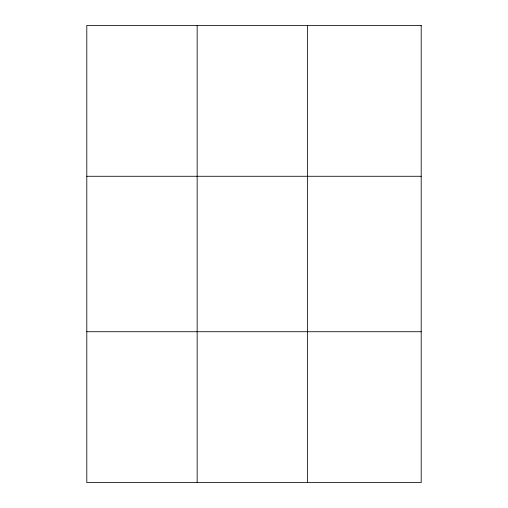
<?xml version="1.0" encoding="UTF-8"?>
<svg xmlns="http://www.w3.org/2000/svg" width="508" height="508" viewBox="0 0 508 508"><rect width="100%" height="100%" fill="white"/><g stroke="black" fill="none" stroke-linecap="round" stroke-linejoin="round"><path stroke-width="0.76" d="M197.155 482.6L197.155 25.4M307.505 482.6L307.505 25.4M86.804 176.276L421.195 176.276M86.804 331.724L421.195 331.724M421.195 25.4L421.195 482.6L86.804 482.6L86.804 25.4L421.195 25.4"/></g></svg>
